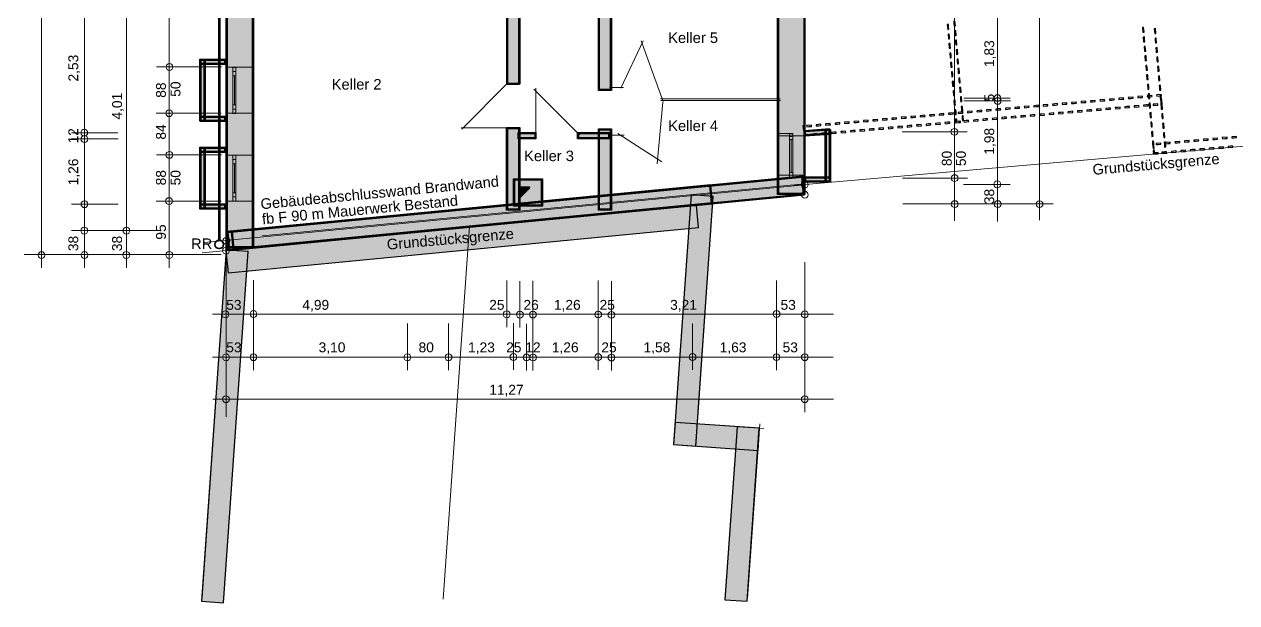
# Model space of a CAD drawing. Header units: millimetres. Extents: x 1839 to 41668, y -109 to 29716.
# Drawn here: x 3540 to 26962, y -109 to 11061 of the extents above; entities that cross this region are included whole.
import ezdxf

# ---------------------------------------------------------------- set-up
doc = ezdxf.new("R2010")
doc.units = ezdxf.units.MM
doc.header["$LTSCALE"] = 50
doc.linetypes.add('PDF_423-3_158-7_0-0_0-0', pattern=[582, 423.3, -158.7, 0, 0])
for name, color, linetype in [('00_Wand_Bestand', 7, 'Continuous'), ('02_Grundstuecksgrenze', 8, 'Continuous'), ('05_Linien_stark', 7, 'Continuous'), ('06_Linien_fein', 3, 'Continuous'), ('07_Bemassung', 6, 'Continuous'), ('08_Schnittlinie', 1, 'Continuous'), ('10_Text', 7, 'Continuous')]:
    doc.layers.add(name, color=color, linetype=linetype)
doc.styles.add('PLAN', font='arial.ttf')

msp = doc.modelspace()

# ---------------------------------------------------------------- hatches: boundary and pattern name
at = {"layer": '00_Wand_Bestand'}
for points in [[(18090, 21265), (18620, 21265), (18620, 7772), (18090, 7772)], [(7440, 20103), (7970, 20103), (7970, 6745), (7440, 6745)], [(14631, 12929), (14883, 12929), (14883, 9782), (14631, 9782)], [(12859, 11816), (13110, 11816), (13110, 9902), (12859, 9902)], [(6934, 10387), (7434, 10387), (7434, 10287), (6934, 10287)], [(6934, 10387), (7034, 10387), (7034, 9187), (6934, 9187)], [(6934, 9287), (7434, 9287), (7434, 9187), (6934, 9187)], [(12858, 9066), (13110, 9066), (13110, 7471), (12858, 7471)], [(13078, 8970), (13425, 8970), (13425, 8849), (13078, 8849)], [(14227, 8970), (14853, 8970), (14853, 8849), (14227, 8849)], [(14631, 9042), (14883, 9042), (14883, 7471), (14631, 7471)], [(19110, 8939), (19103, 9039), (18604, 9004), (18611, 8905)], [(19013, 9032), (19113, 9032), (19113, 8014), (19013, 8014)], [(6932, 8690), (7432, 8690), (7432, 8590), (6932, 8590)], [(6932, 8690), (7032, 8690), (7032, 7490), (6932, 7490)], [(7453, 7060), (7488, 6695), (18612, 7766), (18577, 8131)], [(12992, 8074), (13550, 8074), (13550, 7549), (12992, 7549)], [(18613, 8114), (19113, 8114), (19113, 8014), (18613, 8014)], [(7539, 7068), (7574, 6703), (16833, 7595), (16798, 7959)], [(13111, 7902), (13306, 7902), (13111, 7707)], [(13113, 7919), (13308, 7919), (13113, 7725)], [(6932, 7590), (7432, 7590), (7432, 7490), (6932, 7490)], [(7437, 6849), (7491, 6849), (7491, 6700), (7437, 6700)]]:
    msp.add_hatch(color=7, dxfattribs=at).paths.add_polyline_path(points)
at = {"layer": '02_Grundstuecksgrenze'}
for points in [[(16420, 7766), (16083, 2945), (16512, 2915), (16849, 7736)], [(16524, 7564), (7434, 6689), (7476, 6261), (16565, 7136)], [(7437, 6701), (6963, -79), (7391, -109), (7865, 6671)], [(17746, 3259), (16111, 3374), (16081, 2945), (17716, 2830)], [(17310, 3289), (17076, -51), (17505, -81), (17739, 3259)]]:
    msp.add_hatch(color=7, dxfattribs=at).paths.add_polyline_path(points)

# ---------------------------------------------------------------- linework, layer by layer
at = {"layer": '00_Wand_Bestand'}
for points in [[(18090, 21265), (18620, 21265), (18620, 7772), (18090, 7772)], [(7440, 20103), (7970, 20103), (7970, 6745), (7440, 6745)], [(14631, 12929), (14883, 12929), (14883, 9782), (14631, 9782)], [(12859, 11816), (13110, 11816), (13110, 9902), (12859, 9902)], [(6934, 10387), (7434, 10387), (7434, 10287), (6934, 10287)], [(6934, 10387), (7034, 10387), (7034, 9187), (6934, 9187)], [(6934, 9287), (7434, 9287), (7434, 9187), (6934, 9187)], [(12858, 9066), (13110, 9066), (13110, 7471), (12858, 7471)], [(13078, 8970), (13425, 8970), (13425, 8849), (13078, 8849)], [(14227, 8970), (14853, 8970), (14853, 8849), (14227, 8849)], [(14631, 9042), (14883, 9042), (14883, 7471), (14631, 7471)], [(19110, 8939), (19103, 9039), (18604, 9004), (18611, 8905)], [(19013, 9032), (19113, 9032), (19113, 8014), (19013, 8014)], [(6932, 8690), (7432, 8690), (7432, 8590), (6932, 8590)], [(6932, 8690), (7032, 8690), (7032, 7490), (6932, 7490)], [(7453, 7060), (7488, 6695), (18612, 7766), (18577, 8131)], [(12992, 8074), (13550, 8074), (13550, 7549), (12992, 7549)], [(18613, 8114), (19113, 8114), (19113, 8014), (18613, 8014)], [(7539, 7068), (7574, 6703), (16833, 7595), (16798, 7959)], [(13111, 7902), (13306, 7902), (13111, 7707)], [(13113, 7919), (13308, 7919), (13113, 7725)], [(6932, 7590), (7432, 7590), (7432, 7490), (6932, 7490)], [(7437, 6849), (7491, 6849), (7491, 6700), (7437, 6700)]]:
    msp.add_lwpolyline(points, close=True, dxfattribs=at)
at = {"layer": '02_Grundstuecksgrenze'}
for points in [[(16420, 7766), (16083, 2945), (16512, 2915), (16849, 7736)], [(16524, 7564), (7434, 6689), (7476, 6261), (16565, 7136)], [(7437, 6701), (6963, -79), (7391, -109), (7865, 6671)], [(17746, 3259), (16111, 3374), (16081, 2945), (17716, 2830)], [(17310, 3289), (17076, -51), (17505, -81), (17739, 3259)]]:
    msp.add_lwpolyline(points, close=True, dxfattribs=at)
at = {"layer": '05_Linien_stark', "lineweight": 15}
for p, q in [((6096, 10236), (7351, 10236)), ((6090, 9343), (7345, 9343)), ((4450, 8967), (5349, 8967)), ((21755, 8984), (20501, 8984)), ((4454, 8846), (5353, 8846)), ((6094, 8539), (7348, 8539)), ((8138, 6974), (18614, 7982)), ((8138, 6974), (18614, 7982)), ((22585, 7970), (21685, 7970)), ((22585, 7970), (21685, 7970)), ((7020, 6845), (18549, 7955)), ((4454, 7586), (5353, 7586)), ((6088, 7646), (7343, 7646)), ((4450, 7078), (5350, 7078)), ((5265, 7078), (6165, 7078)), ((18617, 5211), (18617, 6466)), ((7968, 5220), (7968, 6119)), ((7968, 5220), (7968, 6119)), ((12860, 5215), (12860, 6115)), ((13113, 5203), (13113, 6103)), ((13363, 5206), (13363, 6106)), ((14628, 5212), (14628, 6111)), ((14881, 5200), (14881, 6099)), ((18072, 5216), (18072, 6115)), ((18072, 5216), (18072, 6115)), ((7968, 4384), (7968, 5283)), ((10941, 4384), (10941, 5283)), ((10941, 4384), (10941, 5283)), ((11736, 4385), (11736, 5284)), ((11736, 4385), (11736, 5284)), ((12988, 4389), (12988, 5289)), ((13241, 4377), (13241, 5277)), ((13366, 4377), (13366, 5276)), ((14628, 4388), (14628, 5288)), ((14881, 4376), (14881, 5276)), ((16451, 4386), (16451, 5285)), ((18071, 4383), (18071, 5283)), ((18617, 4384), (18617, 5283)), ((18617, 3572), (18617, 4472))]:
    msp.add_line(p, q, dxfattribs=at)
at = {"layer": '05_Linien_stark', "lineweight": 50}
for points in [[(18102, 21253), (18609, 21253), (18609, 7784), (18102, 7784)], [(7451, 20091), (7958, 20091), (7958, 6757), (7451, 6757)], [(14642, 12918), (14872, 12918), (14872, 9794), (14642, 9794)], [(12870, 11804), (13099, 11804), (13099, 9914), (12870, 9914)], [(6946, 10375), (7423, 10375), (7423, 10298), (6946, 10298)], [(6946, 10375), (7023, 10375), (7023, 9198), (6946, 9198)], [(6946, 9275), (7423, 9275), (7423, 9198), (6946, 9198)], [(12870, 9055), (13099, 9055), (13099, 7483), (12870, 7483)], [(13090, 8959), (13414, 8959), (13414, 8860), (13090, 8860)], [(14238, 8958), (14841, 8958), (14841, 8860), (14238, 8860)], [(14642, 9031), (14872, 9031), (14872, 7483), (14642, 7483)], [(19098, 8950), (19093, 9027), (18617, 8994), (18622, 8917)], [(19024, 9021), (19101, 9021), (19101, 8025), (19024, 8025)], [(6944, 8678), (7421, 8678), (7421, 8601), (6944, 8601)], [(6944, 8678), (7021, 8678), (7021, 7501), (6944, 7501)], [(7465, 7049), (7498, 6708), (18599, 7777), (18567, 8118)], [(13004, 8063), (13538, 8063), (13538, 7561), (13004, 7561)], [(18624, 8102), (19101, 8102), (19101, 8025), (18624, 8025)], [(7551, 7057), (7584, 6716), (16821, 7605), (16788, 7947)], [(6944, 7578), (7421, 7578), (7421, 7501), (6944, 7501)]]:
    msp.add_lwpolyline(points, close=True, dxfattribs=at)
at = {"layer": '05_Linien_stark', "lineweight": 20}
for points in [[(7440, 10233), (7965, 10233), (7965, 9344), (7440, 9344)], [(7571, 10229), (7630, 10229), (7630, 9341), (7571, 9341)], [(7571, 10148), (7630, 10148), (7630, 9422), (7571, 9422)], [(7571, 10066), (7630, 10066), (7630, 9504), (7571, 9504)], [(18096, 8950), (18385, 8950), (18385, 8091), (18096, 8091)], [(18096, 8905), (18614, 8905), (18614, 8145), (18096, 8145)], [(18325, 8948), (18386, 8948), (18386, 8092), (18325, 8092)], [(18325, 8891), (18386, 8891), (18386, 8148), (18325, 8148)], [(18325, 8839), (18386, 8839), (18386, 8196), (18325, 8196)], [(7438, 8536), (7963, 8536), (7963, 7647), (7438, 7647)], [(7569, 8533), (7628, 8533), (7628, 7644), (7569, 7644)], [(7569, 8451), (7628, 8451), (7628, 7726), (7569, 7726)], [(7569, 8369), (7628, 8369), (7628, 7808), (7569, 7808)]]:
    msp.add_lwpolyline(points, close=True, dxfattribs=at)
at = {"layer": '05_Linien_stark', "lineweight": 35}
msp.add_circle((7306, 6811), 82.8, dxfattribs=at)
at = {"layer": '06_Linien_fein', "lineweight": 9}
for p, q in [((15067, 9825), (15494, 10741)), ((15454, 10744), (15881, 9570)), ((7601, 9500), (7601, 10070)), ((11993, 9038), (12876, 9922)), ((14845, 9838), (15117, 9838)), ((13384, 9810), (14267, 8926)), ((13421, 8850), (13421, 9825)), ((15829, 9624), (18143, 9624)), ((15769, 8368), (15873, 9556)), ((15835, 9589), (18149, 9589)), ((12990, 9063), (11979, 9063)), ((14828, 8920), (15130, 8920)), ((15007, 8953), (15856, 8402)), ((18355, 8191), (18355, 8835)), ((7599, 7803), (7599, 8374)), ((16533, 3292), (16837, 7637)), ((11634, -40), (12138, 7165)), ((6975, -17), (7446, 6718)), ((16501, 3348), (17825, 3256)), ((17512, -29), (17748, 3346))]:
    msp.add_line(p, q, dxfattribs=at)
at = {"layer": '07_Bemassung', "lineweight": 15}
for p, q in [((7440, 3482), (7440, 29703)), ((21511, 7265), (21511, 21412)), ((22339, 7253), (22339, 21414)), ((23152, 7280), (23152, 21417)), ((3876, 6359), (3876, 20405)), ((4701, 6361), (4701, 20410)), ((5514, 6355), (5514, 20407)), ((6342, 6356), (6342, 20405)), ((22588, 9636), (21689, 9636)), ((22588, 9636), (21689, 9636)), ((18405, 7945), (36983, 9570)), ((22593, 9582), (21693, 9582)), ((22593, 9582), (21693, 9582)), ((18612, 7784), (18612, 8323)), ((21761, 8091), (20507, 8091)), ((6977, 6646), (18611, 7767)), ((23414, 7596), (20514, 7596)), ((23414, 7596), (20514, 7596)), ((3540, 6614), (7342, 6614)), ((7175, 5461), (19173, 5461)), ((7175, 4633), (19163, 4633)), ((7181, 3820), (19171, 3820))]:
    msp.add_line(p, q, dxfattribs=at)
at = {"layer": '07_Bemassung'}
for points in [[(21370, 11054), (21378, 10963), (21400, 10965), (21396, 11010), (21392, 11056)], [(21518, 11121), (21495, 11118), (21499, 11073), (21503, 11027), (21526, 11029)], [(21386, 10871), (21394, 10780), (21416, 10782), (21412, 10828), (21408, 10873)], [(21534, 10938), (21511, 10936), (21515, 10890), (21519, 10844), (21542, 10846)], [(25140, 10997), (25148, 10906), (25171, 10908), (25167, 10954), (25163, 10999)], [(25156, 10815), (25164, 10723), (25187, 10725), (25183, 10771), (25179, 10817)], [(25391, 10977), (25368, 10975), (25373, 10929), (25377, 10883), (25399, 10885)], [(25407, 10794), (25384, 10792), (25388, 10746), (25392, 10701), (25415, 10703)], [(21402, 10689), (21409, 10597), (21432, 10599), (21428, 10645), (21424, 10691)], [(21550, 10755), (21527, 10753), (21531, 10707), (21535, 10662), (21558, 10664)], [(21566, 10572), (21543, 10570), (21547, 10524), (21551, 10479), (21574, 10481)], [(25172, 10632), (25180, 10540), (25203, 10542), (25199, 10588), (25195, 10634)], [(25423, 10611), (25400, 10609), (25404, 10563), (25408, 10518), (25431, 10520)], [(21417, 10506), (21425, 10414), (21448, 10416), (21444, 10462), (21440, 10508)], [(21433, 10323), (21441, 10232), (21464, 10234), (21460, 10279), (21456, 10325)], [(21582, 10390), (21559, 10388), (21563, 10342), (21567, 10296), (21590, 10298)], [(25188, 10449), (25196, 10358), (25219, 10360), (25215, 10405), (25211, 10451)], [(25439, 10429), (25416, 10427), (25420, 10381), (25424, 10335), (25447, 10337)], [(21449, 10140), (21457, 10049), (21480, 10051), (21476, 10096), (21472, 10142)], [(21598, 10207), (21575, 10205), (21579, 10159), (21583, 10113), (21606, 10115)], [(25204, 10266), (25212, 10175), (25235, 10177), (25231, 10222), (25227, 10268)], [(25220, 10084), (25228, 9992), (25251, 9994), (25247, 10040), (25243, 10086)], [(25455, 10246), (25432, 10244), (25436, 10198), (25440, 10152), (25463, 10154)], [(21465, 9958), (21473, 9866), (21496, 9868), (21492, 9913), (21488, 9960)], [(21614, 10024), (21591, 10022), (21595, 9976), (21599, 9931), (21622, 9933)], [(21630, 9841), (21607, 9839), (21611, 9793), (21615, 9748), (21638, 9750)], [(25236, 9901), (25244, 9809), (25267, 9811), (25263, 9857), (25259, 9903)], [(25471, 10063), (25448, 10061), (25452, 10015), (25456, 9970), (25479, 9972)], [(25487, 9880), (25464, 9878), (25468, 9832), (25472, 9787), (25495, 9789)], [(21481, 9775), (21489, 9683), (21512, 9685), (21508, 9730), (21504, 9777)], [(21646, 9659), (21623, 9657), (21627, 9610), (21631, 9565), (21654, 9567)], [(24410, 9608), (24319, 9600), (24321, 9577), (24367, 9581), (24412, 9585)], [(24593, 9624), (24502, 9616), (24504, 9593), (24550, 9597), (24595, 9601)], [(24776, 9640), (24685, 9632), (24687, 9609), (24733, 9613), (24778, 9617)], [(24959, 9656), (24867, 9648), (24869, 9625), (24916, 9629), (24961, 9633)], [(25141, 9672), (25050, 9664), (25052, 9641), (25099, 9645), (25143, 9649)], [(25324, 9688), (25233, 9680), (25235, 9657), (25283, 9662), (25326, 9665)], [(25252, 9718), (25260, 9627), (25283, 9629), (25279, 9674), (25275, 9720)], [(25502, 9704), (25415, 9696), (25417, 9673), (25483, 9679), (25506, 9681), (25504, 9681), (25484, 9699), (25502, 9701)], [(25503, 9698), (25480, 9696), (25484, 9649), (25488, 9604), (25511, 9606)], [(25512, 9609), (25489, 9607), (25494, 9555), (25497, 9516), (25520, 9518)], [(25504, 9701), (25502, 9701), (25504, 9681), (25504, 9682), (25505, 9684)], [(21497, 9592), (21505, 9501), (21528, 9503), (21524, 9547), (21520, 9594)], [(21513, 9409), (21521, 9318), (21544, 9320), (21540, 9363), (21536, 9411)], [(21662, 9476), (21639, 9474), (21643, 9426), (21647, 9382), (21670, 9384)], [(21852, 9384), (21761, 9376), (21763, 9354), (21808, 9358), (21854, 9362)], [(22035, 9400), (21943, 9392), (21945, 9370), (21991, 9374), (22037, 9378)], [(22217, 9416), (22126, 9408), (22128, 9386), (22174, 9390), (22219, 9394)], [(22400, 9432), (22309, 9424), (22311, 9402), (22357, 9406), (22402, 9410)], [(22583, 9448), (22492, 9440), (22494, 9418), (22539, 9422), (22585, 9426)], [(22766, 9464), (22674, 9456), (22676, 9434), (22722, 9438), (22768, 9441)], [(22948, 9480), (22857, 9472), (22859, 9450), (22905, 9454), (22950, 9458)], [(23131, 9496), (23040, 9488), (23042, 9465), (23088, 9470), (23133, 9473)], [(23314, 9512), (23223, 9504), (23225, 9481), (23270, 9485), (23316, 9489)], [(23497, 9528), (23405, 9520), (23407, 9497), (23453, 9501), (23499, 9505)], [(23679, 9544), (23588, 9536), (23590, 9513), (23636, 9517), (23681, 9521)], [(23795, 9357), (23793, 9380), (23748, 9376), (23702, 9372), (23704, 9349)], [(23862, 9560), (23771, 9552), (23773, 9529), (23819, 9533), (23864, 9537)], [(23978, 9373), (23976, 9396), (23930, 9392), (23884, 9388), (23886, 9365)], [(24045, 9576), (23954, 9568), (23956, 9545), (24001, 9549), (24047, 9553)], [(24161, 9389), (24159, 9412), (24113, 9408), (24067, 9404), (24069, 9381)], [(24228, 9592), (24136, 9584), (24138, 9561), (24184, 9565), (24230, 9569)], [(24343, 9405), (24341, 9427), (24296, 9424), (24250, 9420), (24252, 9397)], [(24526, 9421), (24524, 9444), (24479, 9440), (24433, 9436), (24435, 9413)], [(24709, 9437), (24707, 9459), (24662, 9456), (24615, 9451), (24617, 9429)], [(24892, 9453), (24890, 9475), (24845, 9472), (24798, 9467), (24800, 9445)], [(25074, 9469), (25072, 9491), (25028, 9488), (24981, 9483), (24983, 9461)], [(25257, 9485), (25255, 9507), (25211, 9504), (25164, 9499), (25166, 9477)], [(25268, 9535), (25276, 9444), (25299, 9446), (25295, 9491), (25291, 9537)], [(25440, 9501), (25438, 9523), (25396, 9520), (25346, 9515), (25348, 9493)], [(25519, 9515), (25496, 9513), (25500, 9467), (25504, 9421), (25527, 9423)], [(19111, 9145), (19019, 9137), (19021, 9114), (19066, 9118), (19113, 9122)], [(19294, 9161), (19202, 9153), (19204, 9130), (19249, 9134), (19296, 9138)], [(19476, 9177), (19385, 9169), (19387, 9146), (19432, 9150), (19478, 9154)], [(19659, 9193), (19568, 9185), (19570, 9162), (19615, 9166), (19661, 9170)], [(19842, 9209), (19750, 9201), (19752, 9178), (19798, 9182), (19844, 9186)], [(20025, 9225), (19933, 9217), (19935, 9194), (19981, 9198), (20027, 9202)], [(20207, 9241), (20116, 9233), (20118, 9210), (20163, 9214), (20209, 9218)], [(20390, 9257), (20299, 9249), (20301, 9226), (20346, 9230), (20392, 9234)], [(20573, 9272), (20481, 9265), (20483, 9242), (20529, 9246), (20575, 9250)], [(20756, 9288), (20664, 9280), (20666, 9258), (20712, 9262), (20758, 9266)], [(20938, 9304), (20847, 9296), (20849, 9274), (20894, 9278), (20940, 9282)], [(21054, 9117), (21052, 9140), (21006, 9136), (20961, 9132), (20963, 9109)], [(21121, 9320), (21030, 9312), (21032, 9290), (21077, 9294), (21123, 9298)], [(21237, 9133), (21235, 9156), (21189, 9152), (21143, 9148), (21145, 9125)], [(21304, 9336), (21212, 9328), (21214, 9306), (21260, 9310), (21306, 9314)], [(21419, 9149), (21417, 9172), (21372, 9168), (21326, 9164), (21328, 9141)], [(21486, 9352), (21395, 9344), (21397, 9322), (21443, 9326), (21488, 9330)], [(21602, 9165), (21600, 9188), (21554, 9184), (21509, 9180), (21511, 9157)], [(21529, 9227), (21535, 9158), (21627, 9166), (21625, 9189), (21556, 9183), (21552, 9229)], [(21669, 9368), (21578, 9360), (21580, 9338), (21626, 9342), (21671, 9346)], [(21678, 9293), (21655, 9291), (21659, 9238), (21663, 9200), (21686, 9202)], [(21785, 9181), (21783, 9204), (21737, 9200), (21692, 9196), (21694, 9173)], [(21968, 9197), (21966, 9220), (21920, 9216), (21874, 9212), (21876, 9189)], [(22150, 9213), (22148, 9236), (22103, 9232), (22057, 9228), (22059, 9205)], [(22333, 9229), (22331, 9252), (22285, 9248), (22240, 9244), (22242, 9221)], [(22516, 9245), (22514, 9268), (22468, 9264), (22423, 9260), (22424, 9237)], [(22699, 9261), (22697, 9284), (22651, 9280), (22605, 9276), (22607, 9253)], [(22881, 9277), (22879, 9300), (22834, 9296), (22788, 9292), (22790, 9269)], [(23064, 9293), (23062, 9316), (23017, 9312), (22971, 9308), (22973, 9285)], [(23247, 9309), (23245, 9332), (23199, 9328), (23153, 9324), (23155, 9301)], [(23430, 9325), (23428, 9348), (23382, 9344), (23336, 9340), (23338, 9317)], [(23612, 9341), (23610, 9364), (23565, 9360), (23519, 9356), (23521, 9333)], [(25284, 9353), (25292, 9261), (25315, 9263), (25311, 9308), (25307, 9355)], [(25300, 9170), (25308, 9078), (25331, 9080), (25327, 9125), (25323, 9172)], [(25535, 9332), (25512, 9330), (25516, 9284), (25520, 9239), (25543, 9241)], [(25551, 9149), (25528, 9147), (25532, 9101), (25536, 9056), (25559, 9058)], [(18583, 9098), (18591, 9007), (18614, 9009), (18608, 9072), (18606, 9100)], [(18678, 8909), (18600, 8902), (18599, 8916), (18609, 8916), (18598, 8925), (18676, 8932)], [(18745, 9113), (18654, 9105), (18656, 9082), (18697, 9085), (18747, 9090)], [(18861, 8925), (18859, 8948), (18811, 8944), (18768, 8940), (18770, 8917)], [(18928, 9129), (18837, 9121), (18839, 9098), (18883, 9102), (18930, 9106)], [(19044, 8941), (19042, 8964), (18995, 8960), (18950, 8956), (18952, 8933)], [(19226, 8957), (19224, 8980), (19178, 8976), (19133, 8972), (19135, 8949)], [(19409, 8973), (19407, 8996), (19361, 8992), (19316, 8988), (19318, 8965)], [(19592, 8989), (19590, 9012), (19544, 9008), (19499, 9004), (19501, 8981)], [(19775, 9005), (19773, 9028), (19727, 9024), (19681, 9020), (19683, 8997)], [(19957, 9021), (19955, 9044), (19909, 9040), (19864, 9036), (19866, 9013)], [(20140, 9037), (20138, 9060), (20092, 9056), (20047, 9052), (20049, 9029)], [(20323, 9053), (20321, 9076), (20275, 9072), (20230, 9068), (20232, 9045)], [(20506, 9069), (20504, 9092), (20458, 9088), (20412, 9084), (20414, 9061)], [(20688, 9085), (20686, 9108), (20641, 9104), (20595, 9100), (20597, 9077)], [(20871, 9101), (20869, 9124), (20823, 9120), (20778, 9116), (20780, 9093)], [(25316, 8987), (25324, 8896), (25347, 8898), (25343, 8942), (25339, 8989)], [(25567, 8967), (25544, 8965), (25548, 8918), (25552, 8873), (25575, 8875)], [(25332, 8804), (25340, 8713), (25363, 8715), (25359, 8758), (25355, 8806)], [(25337, 8754), (25345, 8663), (25368, 8665), (25362, 8728), (25360, 8756)], [(25495, 8768), (25403, 8760), (25405, 8737), (25446, 8740), (25497, 8745)], [(25583, 8784), (25560, 8782), (25565, 8733), (25568, 8690), (25591, 8692)], [(25677, 8784), (25586, 8776), (25588, 8753), (25632, 8757), (25679, 8761)], [(25860, 8800), (25769, 8792), (25771, 8769), (25815, 8773), (25862, 8777)], [(26043, 8816), (25951, 8808), (25953, 8785), (25998, 8789), (26045, 8793)], [(26226, 8832), (26134, 8824), (26136, 8801), (26181, 8805), (26228, 8809)], [(26408, 8848), (26317, 8840), (26319, 8817), (26364, 8821), (26410, 8825)], [(26523, 8655), (26521, 8678), (26475, 8674), (26430, 8670), (26432, 8647)], [(26591, 8864), (26500, 8856), (26502, 8833), (26547, 8837), (26593, 8841)], [(26706, 8671), (26704, 8694), (26658, 8690), (26613, 8686), (26615, 8663)], [(26774, 8880), (26682, 8872), (26684, 8849), (26730, 8853), (26776, 8857)], [(26889, 8687), (26887, 8710), (26841, 8706), (26796, 8702), (26798, 8679)], [(26957, 8896), (26865, 8888), (26867, 8865), (26913, 8869), (26959, 8873)], [(25348, 8622), (25354, 8553), (25445, 8561), (25443, 8584), (25375, 8578), (25371, 8624)], [(25427, 8559), (25354, 8552), (25353, 8571), (25357, 8572), (25352, 8575), (25425, 8582)], [(25610, 8575), (25608, 8598), (25560, 8593), (25516, 8590), (25518, 8567)], [(25602, 8574), (25599, 8601), (25576, 8599), (25577, 8595), (25556, 8593), (25535, 8592), (25537, 8569)], [(25793, 8591), (25791, 8614), (25744, 8609), (25699, 8606), (25701, 8583)], [(25975, 8607), (25973, 8630), (25927, 8626), (25882, 8622), (25884, 8599)], [(26158, 8623), (26156, 8646), (26110, 8642), (26065, 8638), (26067, 8615)], [(26341, 8639), (26339, 8662), (26293, 8658), (26247, 8654), (26249, 8631)]]:
    msp.add_lwpolyline(points, close=True, dxfattribs=at)
at = {"layer": '07_Bemassung', "lineweight": 50}
msp.add_lwpolyline([(7449, 6838), (7480, 6838), (7480, 6712), (7449, 6712)], close=True, dxfattribs=at)
at = {"layer": '07_Bemassung', "lineweight": 18}
for centre in [(6345, 10236), (22339, 9635), (22339, 9635), (22344, 9582), (22344, 9582), (6339, 9343), (4698, 8967), (4702, 8845), (21507, 8984), (6343, 8539), (18614, 7964), (21513, 8091), (22336, 7970), (22336, 7970), (18619, 7769), (4702, 7586), (6337, 7646), (21514, 7588), (21514, 7588), (22344, 7588), (22344, 7588), (23153, 7587), (23153, 7587), (4699, 7077), (5514, 7077), (7442, 6879), (3873, 6604), (4703, 6605), (5511, 6606), (6342, 6606), (7438, 6690), (7425, 5461), (7968, 5466), (12860, 5461), (13114, 5454), (13365, 5456), (14628, 5457), (14883, 5450), (18072, 5467), (18617, 5460), (7438, 4630), (7968, 4632), (10941, 4630), (11736, 4631), (12989, 4635), (13243, 4628), (13368, 4627), (14628, 4634), (14883, 4626), (16450, 4636), (18071, 4633), (18618, 4632), (7436, 3821), (18618, 3821)]:
    msp.add_circle(centre, 65.8, dxfattribs=at)
at = {"layer": '08_Schnittlinie', "linetype": 'PDF_423-3_158-7_0-0_0-0', "lineweight": 53}
msp.add_line((7308, 17797), (7308, 6904), dxfattribs=at)

# ---------------------------------------------------------------- texts
at = {"layer": '07_Bemassung', "style": 'PLAN'}
for s, height, p in [('1,83', 190.5, (22276, 10234)), ('2,53', 190.5, (4582, 9955)), ('88', 190.5, (6275, 9641)), ('50', 190.5, (6557, 9661)), ('4,01', 190.5, (5428, 9220)), ('5', 190, (22276, 9572)), ('12', 190.5, (4582, 8759)), ('84', 190.5, (6275, 8833)), ('1,98', 190.5, (22276, 8542)), ('1,26', 190.5, (4582, 7950)), ('80', 190.5, (21456, 8322)), ('50', 190.5, (21729, 8322)), ('88', 190.5, (6275, 7950)), ('50', 190.5, (6557, 7950)), ('38', 190.5, (22276, 7587)), ('95', 190.5, (6275, 6901)), ('38', 190.5, (4582, 6680)), ('38', 190.5, (5428, 6680))]:
    msp.add_text(s, height=height, rotation=90, dxfattribs=at).set_placement(p)
for s, p in [('53', (7441, 5548)), ('4,99', (8912, 5548)), ('25', (12521, 5548)), ('26', (13183, 5548)), ('1,26', (13771, 5548)), ('25', (14654, 5548)), ('3,21', (16017, 5548)), ('53', (18149, 5548)), ('53', (7441, 4728)), ('3,10', (9226, 4728)), ('80', (11157, 4728)), ('1,23', (12113, 4728)), ('1,26', (13731, 4728)), ('25', (14687, 4728)), ('1,58', (15502, 4728)), ('1,63', (16973, 4728)), ('53', (18189, 4728)), ('11,27', (12521, 3909))]:
    msp.add_text(s, height=190.5, dxfattribs=at).set_placement(p)
at = {"layer": '10_Text', "style": 'PLAN'}
for s, height, p in [('Keller 5', 203.2, (15979, 10700)), ('Keller 2', 203.2, (9479, 9800)), ('Keller 4', 203.2, (15979, 9000)), ('Keller 3', 203.2, (13196, 8418)), ('RR', 203.2, (6762, 6722)), ('25 12', 190.5, (12849, 4728))]:
    msp.add_text(s, height=height, dxfattribs=at).set_placement(p)
for s, rotation, p in [('Grundstücksgrenze', 5, (24185, 8152)), ('Gebäudeabschlusswand Brandwand', 5.5, (8114, 7488)), ('fb F 90 m Mauerwerk Bestand', 5.5, (8142, 7197)), ('Grundstücksgrenze', 5, (10553, 6707))]:
    msp.add_text(s, height=203.2, rotation=rotation, dxfattribs=at).set_placement(p)

doc.saveas('drawing.dxf')
